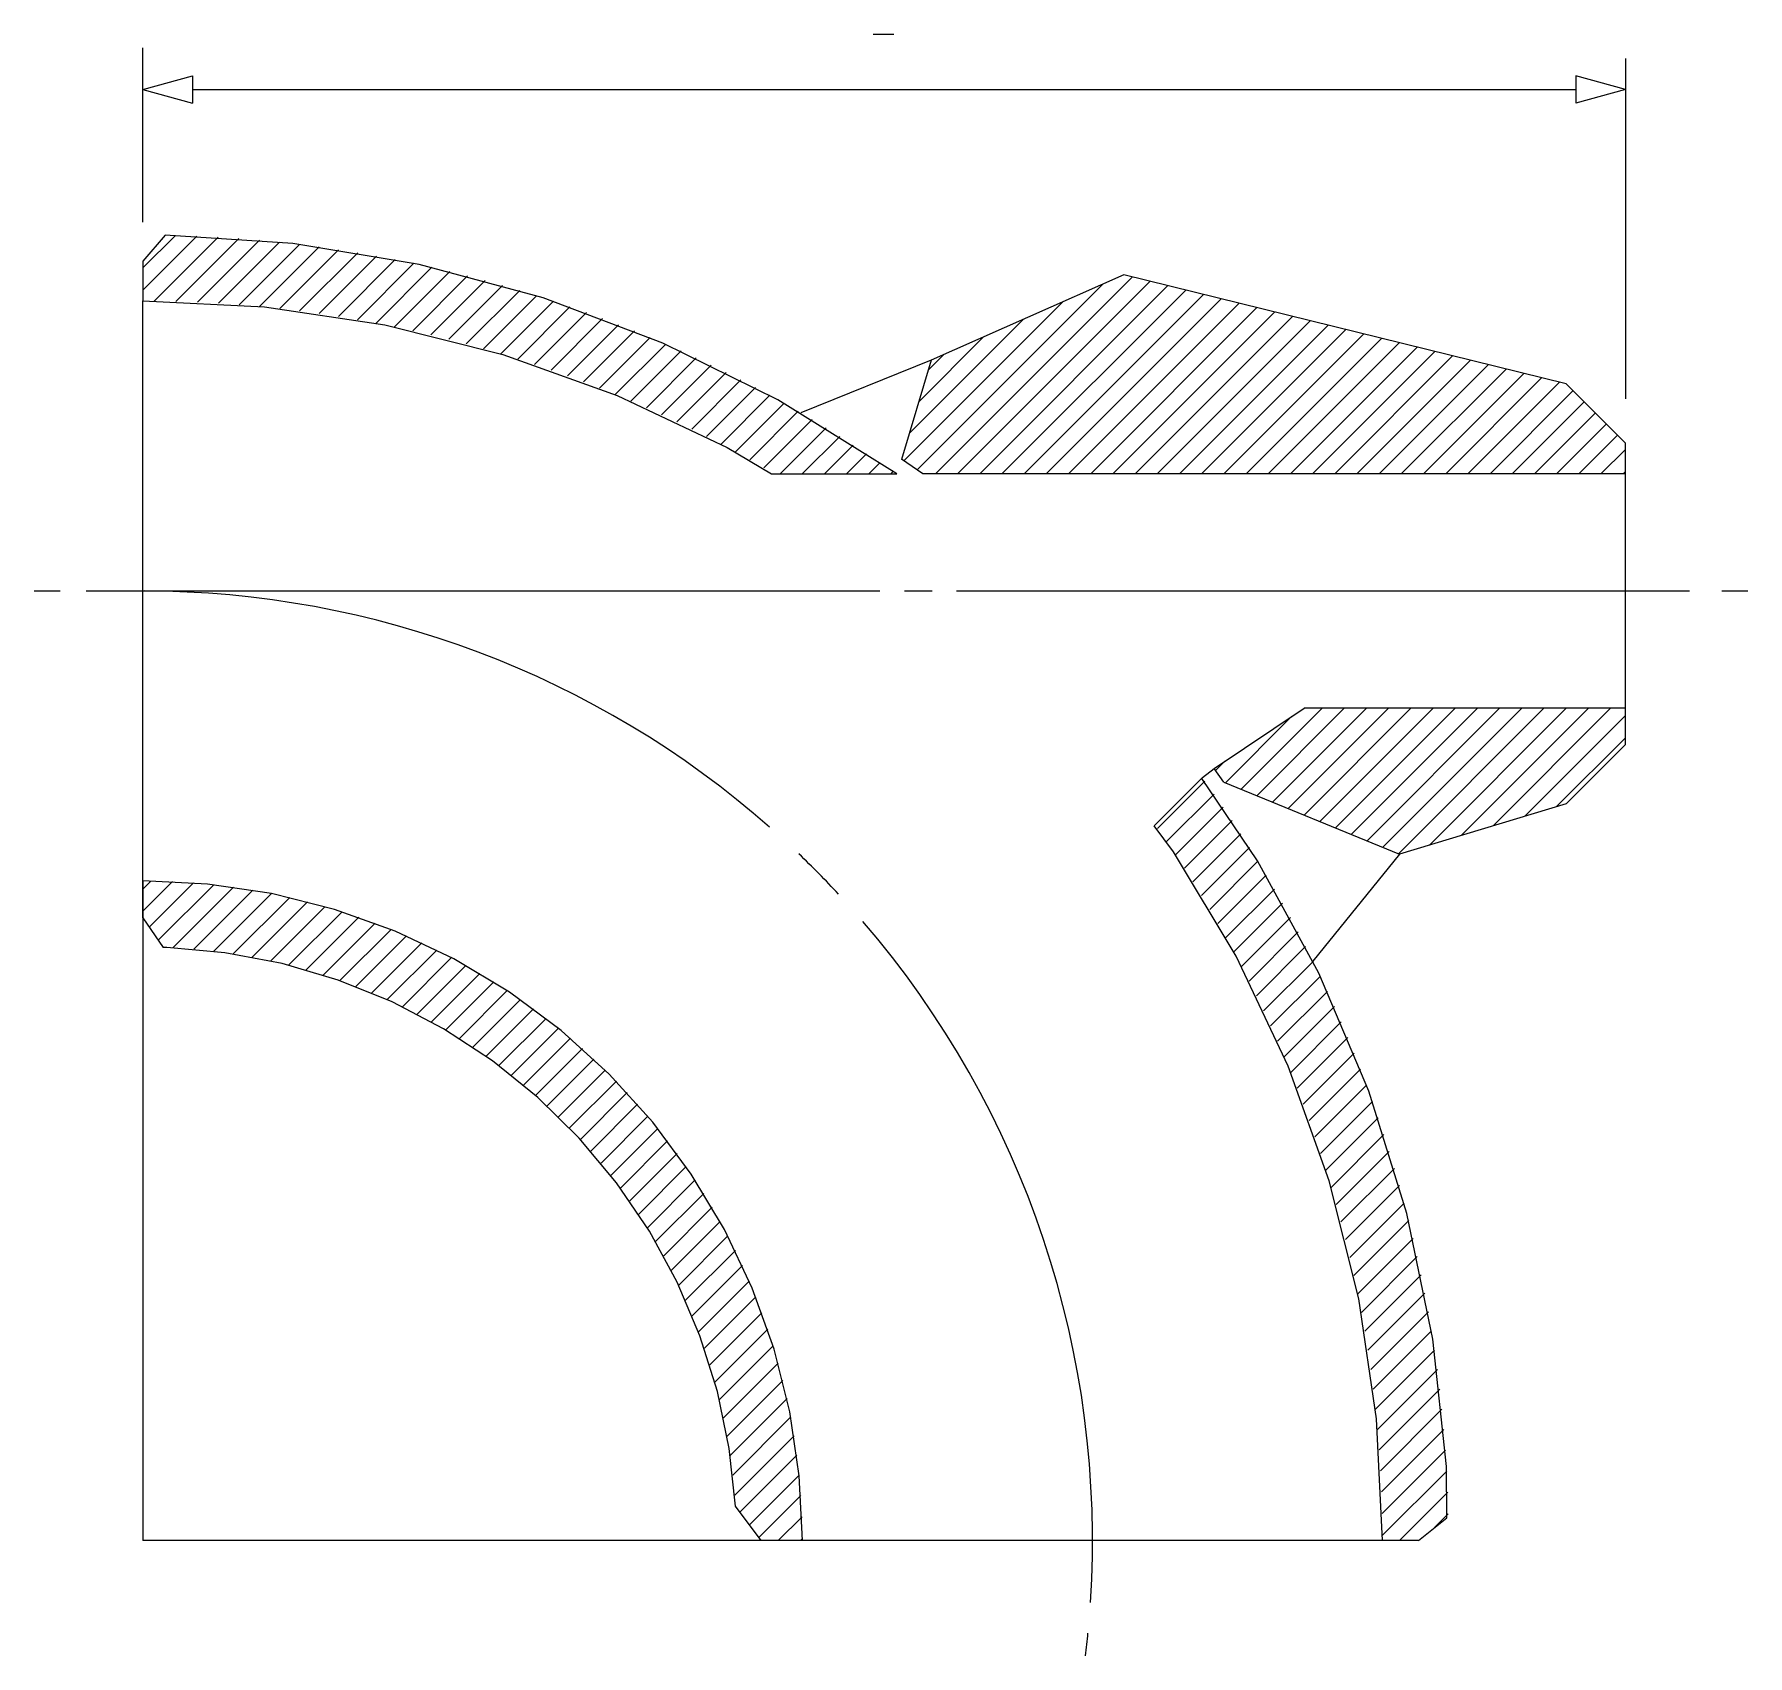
# Model space of a CAD drawing. Extents: x 433 to 1252, y 182 to 957.
import ezdxf

# ---------------------------------------------------------------- set-up
doc = ezdxf.new("R2010")
doc.units = 0
doc.header["$MEASUREMENT"] = 0
doc.layers.get('0').update_dxf_attribs({"linetype": 'CONTINUOUS'})
doc.layers.add('-1', color=7, linetype='CONTINUOUS')
doc.layers.add('1', color=7, linetype='CONTINUOUS')

msp = doc.modelspace()

# ---------------------------------------------------------------- linework, layer by layer
at = {"layer": '-1', "color": 3, "linetype": 'Continuous'}
for p, q in [((484.75, 930.79), (508.46, 937.34)), ((484.75, 930.79), (508.46, 937.34)), ((508.46, 937.34), (508.46, 924.23)), ((508.46, 937.34), (508.46, 924.23)), ((484.75, 930.79), (508.46, 924.23)), ((484.75, 930.79), (508.46, 924.23))]:
    msp.add_line(p, q, dxfattribs=at)
at = {"linetype": 'Continuous'}
for p in [(484.8, 552.33), (800.14, 237)]:
    msp.add_line(p, (484.8, 237), dxfattribs=at)
at = {"layer": '1', "color": 3, "linetype": 'Continuous'}
for p, q in [((484.75, 867.27), (484.75, 950.68)), ((1193.51, 945.53), (1193.51, 782.82)), ((508.46, 937.34), (508.46, 924.23)), ((508.46, 937.34), (508.46, 924.23)), ((1193.51, 930.79), (1169.8, 937.34)), ((1169.8, 937.34), (1169.8, 924.23)), ((508.46, 930.79), (1169.8, 930.79)), ((1193.51, 930.79), (1169.8, 924.23))]:
    msp.add_line(p, q, dxfattribs=at)
at = {"layer": '1', "color": 5, "linetype": 'Continuous'}
msp.add_line((833.88, 957.14), (843.88, 957.14), dxfattribs=at)
at = {"layer": '1', "color": 7, "linetype": 'Continuous'}
for p, q in [((495.38, 861.08), (484.8, 848.65)), ((556.5, 857.04), (495.38, 861.08)), ((495.38, 861.08), (495.38, 861.08)), ((616.93, 847.03), (556.5, 857.04)), ((484.8, 848.65), (484.8, 829.62)), ((676.09, 831.14), (616.93, 847.03)), ((953.73, 842.17), (861.63, 801.36)), ((1165.15, 789.99), (953.73, 842.17)), ((484.8, 534.77), (484.8, 829.62)), ((484.8, 829.62), (484.8, 829.62)), ((484.8, 829.62), (542.88, 826.77)), ((733.4, 809.53), (676.09, 831.14)), ((542.88, 826.77), (600.41, 818.24)), ((600.41, 818.24), (656.83, 804.11)), ((656.83, 804.11), (711.58, 784.51)), ((788.32, 782.4), (733.4, 809.53)), ((861.63, 801.36), (847.45, 753.79)), ((1193.51, 761.62), (1165.15, 789.99)), ((711.58, 784.51), (764.16, 759.65)), ((845.18, 747), (788.32, 782.4)), ((764.16, 759.65), (785.26, 747)), ((857.66, 747), (847.51, 753.99)), ((1193.51, 617.63), (1193.51, 761.62)), ((785.26, 747), (845.18, 747)), ((1193.51, 747), (857.66, 747)), ((996.92, 606.17), (1039.91, 634.88)), ((1193.51, 634.88), (1039.91, 634.88)), ((1165.15, 589.27), (1193.51, 617.63)), ((1001.63, 599.52), (996.92, 606.17)), ((968.31, 578.7), (991.36, 601.75)), ((1017.71, 562), (990.97, 601.36)), ((1001.63, 599.52), (1085.47, 565.17)), ((1165.15, 589.27), (1085.47, 565.17)), ((977.54, 566.24), (968.31, 578.7)), ((1007.44, 516.36), (977.54, 566.24)), ((1047, 508.2), (1017.71, 562)), ((515.7, 550.81), (484.8, 552.33)), ((546.31, 546.27), (515.7, 550.81)), ((576.33, 538.75), (546.31, 546.27)), ((484.8, 534.77), (494.46, 520.5)), ((605.47, 528.33), (576.33, 538.75)), ((633.44, 515.1), (605.47, 528.33)), ((496.3, 520.51), (494.46, 520.5)), ((524.03, 518.02), (496.3, 520.51)), ((551.39, 512.82), (524.03, 518.02)), ((1032.31, 463.79), (1007.44, 516.36)), ((578.1, 504.96), (551.39, 512.82)), ((659.99, 499.19), (633.44, 515.1)), ((1070.88, 451.78), (1047, 508.2)), ((603.92, 494.53), (578.1, 504.96)), ((628.59, 481.61), (603.92, 494.53)), ((684.84, 480.76), (659.99, 499.19)), ((651.87, 466.34), (628.59, 481.61)), ((707.77, 459.97), (684.84, 480.76)), ((673.55, 448.86), (651.87, 466.34)), ((728.55, 437.04), (707.77, 459.97)), ((1051.9, 409.03), (1032.31, 463.79)), ((1089.11, 393.3), (1070.88, 451.78)), ((693.4, 429.34), (673.55, 448.86)), ((746.98, 412.19), (728.55, 437.04)), ((711.25, 407.96), (693.4, 429.34)), ((762.89, 385.65), (746.98, 412.19)), ((726.92, 384.94), (711.25, 407.96)), ((1066.03, 352.62), (1051.9, 409.03)), ((1101.52, 333.32), (1089.11, 393.3)), ((776.12, 357.67), (762.89, 385.65)), ((740.25, 360.5), (726.92, 384.94)), ((751.13, 334.87), (740.25, 360.5)), ((786.55, 328.54), (776.12, 357.67)), ((1074.57, 295.09), (1066.03, 352.62)), ((759.44, 308.29), (751.13, 334.87)), ((794.07, 298.52), (786.55, 328.54)), ((1107.99, 272.41), (1101.52, 333.32)), ((765.1, 281.03), (759.44, 308.29)), ((798.61, 267.91), (794.07, 298.52)), ((1077.42, 237), (1074.57, 295.09)), ((768.07, 253.34), (765.1, 281.03)), ((1108.18, 247.87), (1107.99, 272.41)), ((800.13, 237), (798.61, 267.91)), ((780.37, 237), (768.07, 253.34)), ((1094.58, 237), (1108.18, 247.87)), ((1094.58, 237), (780.37, 237))]:
    msp.add_line(p, q, dxfattribs=at)
at = {"layer": '1', "color": 4, "linetype": 'Continuous'}
for p, q in [((484.8, 845.42), (500.38, 861)), ((484.8, 834.81), (510.65, 860.66)), ((490.17, 829.58), (520.75, 860.16)), ((500.59, 829.4), (530.7, 859.51)), ((510.84, 829.04), (540.51, 858.71)), ((520.92, 828.51), (550.18, 857.77)), ((530.83, 827.82), (559.71, 856.69)), ((540.6, 826.98), (569.1, 855.48)), ((550.22, 825.99), (578.38, 854.15)), ((559.69, 824.86), (587.53, 852.69)), ((569.04, 823.59), (596.56, 851.12)), ((578.25, 822.2), (605.48, 849.43)), ((587.33, 820.68), (614.28, 847.63)), ((596.29, 819.03), (622.98, 845.72)), ((605.14, 817.27), (631.57, 843.7)), ((613.86, 815.39), (640.06, 841.59)), ((622.48, 813.4), (648.45, 839.37)), ((630.99, 811.3), (656.74, 837.06)), ((854.94, 748.87), (943.86, 837.79)), ((863.67, 747), (957.83, 841.16)), ((874.28, 747), (966.34, 839.06)), ((884.88, 747), (974.84, 836.96)), ((639.39, 809.1), (664.94, 834.65)), ((647.69, 806.79), (673.05, 832.14)), ((655.89, 804.38), (681.06, 829.55)), ((848.66, 753.2), (924.82, 829.36)), ((895.49, 747), (983.35, 834.86)), ((906.1, 747), (991.86, 832.76)), ((916.7, 747), (1000.36, 830.66)), ((927.31, 747), (1008.87, 828.56)), ((663.99, 801.88), (688.98, 826.87)), ((672, 799.27), (696.82, 824.1)), ((679.91, 796.58), (704.57, 821.24)), ((851.2, 766.34), (905.77, 820.92)), ((937.92, 747), (1017.38, 826.46)), ((948.52, 747), (1025.88, 824.36)), ((959.13, 747), (1034.39, 822.26)), ((969.74, 747), (1042.9, 820.16)), ((687.73, 793.79), (712.23, 818.3)), ((695.45, 790.91), (719.82, 815.28)), ((703.1, 787.95), (727.32, 812.17)), ((855.7, 781.45), (886.73, 812.48)), ((980.34, 747), (1051.41, 818.06)), ((990.95, 747), (1059.91, 815.96)), ((1001.56, 747), (1068.42, 813.86)), ((1012.16, 747), (1076.93, 811.76)), ((710.65, 784.9), (734.74, 808.99)), ((718.12, 781.76), (742.08, 805.72)), ((860.2, 796.56), (867.69, 804.05)), ((1022.77, 747), (1085.43, 809.66)), ((1033.38, 747), (1093.94, 807.56)), ((1043.98, 747), (1102.45, 805.46)), ((1054.59, 747), (1110.95, 803.36)), ((725.5, 778.53), (749.35, 802.38)), ((732.8, 775.23), (756.53, 798.96)), ((740.02, 771.84), (763.65, 795.47)), ((861.63, 801.36), (799.36, 776.16)), ((1065.2, 747), (1119.46, 801.26)), ((1075.8, 747), (1127.97, 799.16)), ((1086.41, 747), (1136.47, 797.06)), ((1097.02, 747), (1144.98, 794.96)), ((747.17, 768.38), (770.68, 791.9)), ((754.23, 764.83), (777.65, 788.25)), ((1107.62, 747), (1153.49, 792.86)), ((1118.23, 747), (1161.99, 790.76)), ((1128.83, 747), (1168.48, 786.65)), ((761.21, 761.21), (784.54, 784.54)), ((768.12, 757.51), (791.36, 780.75)), ((1139.44, 747), (1173.79, 781.34)), ((774.95, 753.73), (798.1, 776.89)), ((781.7, 749.88), (804.78, 772.96)), ((1150.05, 747), (1179.09, 776.04)), ((1160.65, 747), (1184.39, 770.74)), ((789.42, 747), (811.39, 768.96)), ((800.03, 747), (817.92, 764.89)), ((1171.26, 747), (1189.7, 765.43)), ((810.64, 747), (824.39, 760.75)), ((821.24, 747), (830.79, 756.55)), ((1181.87, 747), (1193.51, 758.64)), ((831.85, 747), (837.13, 752.27)), ((842.46, 747), (843.39, 747.93)), ((1192.47, 747), (1193.51, 748.04)), ((445.24, 690.94), (432.88, 690.94)), ((837.17, 690.94), (457.61, 690.94)), ((862.05, 690.94), (848.88, 690.94)), ((1224.2, 690.94), (873.76, 690.94)), ((1140.24, 690.94), (913.26, 690.94)), ((1252.02, 690.94), (1239.65, 690.94)), ((1002.3, 599.25), (1033.96, 630.91)), ((1009.82, 596.16), (1048.54, 634.88)), ((1017.35, 593.08), (1059.15, 634.88)), ((1024.87, 590), (1069.75, 634.88)), ((1032.39, 586.92), (1080.36, 634.88)), ((1039.92, 583.83), (1090.97, 634.88)), ((1047.44, 580.75), (1101.57, 634.88)), ((1054.97, 577.67), (1112.18, 634.88)), ((1062.49, 574.59), (1122.79, 634.88)), ((1070.02, 571.5), (1133.39, 634.88)), ((1077.54, 568.42), (1144, 634.88)), ((1085.06, 565.34), (1154.61, 634.88)), ((1099.85, 569.52), (1165.21, 634.88)), ((1115.05, 574.12), (1175.82, 634.88)), ((1130.26, 578.72), (1186.43, 634.88)), ((1145.46, 583.31), (1193.51, 631.36)), ((1160.67, 587.91), (1193.51, 620.76)), ((991.36, 601.75), (996.92, 606.17)), ((997.62, 605.17), (1002.02, 609.57)), ((969.88, 577.44), (992.54, 600.1)), ((974.22, 571.17), (996.93, 593.88)), ((978.49, 564.83), (1001.25, 587.6)), ((982.69, 558.42), (1005.51, 581.25)), ((986.81, 551.94), (1009.7, 574.83)), ((990.86, 545.39), (1013.82, 568.34)), ((994.84, 538.76), (1017.87, 561.78)), ((1085.47, 565.17), (1044.16, 514.05)), ((484.8, 548.44), (488.67, 552.31)), ((484.8, 537.83), (498.98, 552.01)), ((487.84, 530.27), (508.98, 551.41)), ((492.13, 523.95), (518.69, 550.51)), ((499.17, 520.38), (528.13, 549.35)), ((998.75, 532.06), (1021.85, 555.16)), ((509.1, 519.7), (537.33, 547.93)), ((518.71, 518.71), (546.29, 546.29)), ((528.04, 517.43), (555.03, 544.42)), ((537.1, 515.89), (563.56, 542.35)), ((1002.58, 525.28), (1025.76, 548.46)), ((1006.33, 518.43), (1029.6, 541.69)), ((545.91, 514.09), (571.9, 540.08)), ((554.49, 512.06), (580.04, 537.62)), ((562.84, 509.81), (588.01, 534.98)), ((1010.01, 511.5), (1033.37, 534.86)), ((570.99, 507.35), (595.8, 532.16)), ((578.93, 504.68), (603.43, 529.18)), ((586.68, 501.83), (610.89, 526.04)), ((1013.62, 504.5), (1037.06, 527.94)), ((594.25, 498.79), (618.2, 522.74)), ((601.65, 495.58), (625.36, 519.29)), ((1017.14, 497.42), (1040.68, 520.96)), ((608.87, 492.19), (632.36, 515.69)), ((615.92, 488.64), (639.23, 511.95)), ((622.82, 484.93), (645.95, 508.06)), ((1020.58, 490.25), (1044.23, 513.9)), ((629.55, 481.06), (652.53, 504.04)), ((636.13, 477.03), (658.98, 499.88)), ((1023.95, 483.01), (1047.71, 506.77)), ((642.56, 472.86), (665.29, 495.59)), ((1027.23, 475.69), (1051.11, 499.56)), ((1030.43, 468.28), (1054.43, 492.28)), ((648.85, 468.53), (671.47, 491.16)), ((654.98, 464.06), (677.52, 486.6)), ((1033.54, 460.79), (1057.67, 484.91)), ((660.97, 459.45), (683.44, 481.92)), ((666.82, 454.69), (689.24, 477.11)), ((1036.57, 453.21), (1060.83, 477.47)), ((672.53, 449.79), (694.9, 472.16)), ((678.09, 444.75), (700.44, 467.1)), ((1039.52, 445.55), (1063.92, 469.95)), ((683.51, 439.56), (705.85, 461.9)), ((1042.37, 437.79), (1066.92, 462.34)), ((688.8, 434.24), (711.14, 456.58)), ((693.94, 428.78), (716.3, 451.13)), ((1045.13, 429.95), (1069.84, 454.65)), ((698.95, 423.17), (721.33, 445.56)), ((1047.8, 422.01), (1072.67, 446.88)), ((703.81, 417.43), (726.24, 439.86)), ((1050.38, 413.98), (1075.42, 439.02)), ((708.53, 411.54), (731.02, 434.03)), ((713.1, 405.51), (735.67, 428.08)), ((1052.86, 405.85), (1078.07, 431.07)), ((717.54, 399.34), (740.19, 421.99)), ((1055.24, 397.63), (1080.64, 423.03)), ((721.82, 393.02), (744.58, 415.77)), ((1057.52, 389.3), (1083.12, 414.91)), ((725.96, 386.54), (748.84, 409.42)), ((729.94, 379.92), (752.96, 402.94)), ((1059.69, 380.87), (1085.5, 406.68)), ((733.77, 373.14), (756.94, 396.32)), ((1061.76, 372.33), (1087.79, 398.36)), ((737.44, 366.21), (760.79, 389.56)), ((1063.72, 363.68), (1089.98, 389.95)), ((740.94, 359.11), (764.49, 382.66)), ((1065.57, 354.92), (1092.07, 381.43)), ((744.28, 351.84), (768.05, 375.61)), ((1067.3, 346.05), (1094.06, 372.81)), ((747.45, 344.4), (771.46, 368.41)), ((750.44, 336.78), (774.72, 361.06)), ((1068.91, 337.05), (1095.94, 364.08)), ((753.24, 328.97), (777.82, 353.55)), ((1070.4, 327.94), (1097.71, 355.24)), ((755.85, 320.98), (780.75, 345.88)), ((1071.76, 318.69), (1099.36, 346.3)), ((758.25, 312.77), (783.52, 338.04)), ((1072.99, 309.31), (1100.91, 337.23)), ((760.44, 304.36), (786.11, 330.03)), ((1074.08, 299.8), (1102.33, 328.05)), ((762.41, 295.72), (788.52, 321.83)), ((764.14, 286.84), (790.74, 313.44)), ((1075.03, 290.14), (1103.63, 318.74)), ((765.62, 277.71), (792.76, 304.85)), ((1075.83, 280.33), (1104.8, 309.31)), ((766.82, 268.31), (794.56, 296.05)), ((1076.47, 270.37), (1105.84, 299.74)), ((767.73, 258.61), (796.15, 287.03)), ((1076.96, 260.25), (1106.75, 290.04)), ((1077.27, 249.96), (1107.51, 280.19)), ((770.21, 250.49), (797.5, 277.77)), ((774.77, 244.44), (798.59, 268.26)), ((1077.41, 239.49), (1108.12, 270.2)), ((779.33, 238.39), (799.41, 258.47)), ((1085.53, 237), (1108.58, 260.05)), ((788.54, 237), (799.93, 248.39)), ((1102.34, 243.2), (1108.87, 249.74)), ((799.15, 237), (800.14, 237.99))]:
    msp.add_line(p, q, dxfattribs=at)
for start, end in [(48.70455, 89.93666), (42.90641, 46.31267), (356.24908, 40.69102), (353.02495, 354.39929)]:
    msp.add_arc((484.84, 237.03), 453.94, start, end, dxfattribs=at)

doc.saveas('drawing.dxf')
